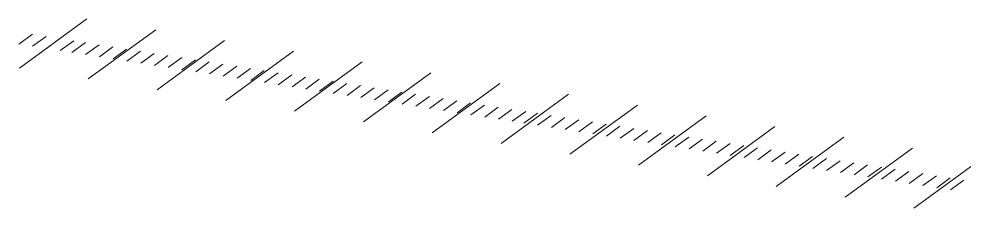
# Model space of a CAD drawing. Extents: x 2536931 to 2538613, y 7112513 to 7131087.
# Drawn here: x 2537655 to 2537894.9, y 7115537 to 7115585 of the extents above; entities that cross this region are included whole.
import ezdxf

# ---------------------------------------------------------------- set-up
doc = ezdxf.new("R2010")
doc.units = 0
doc.header["$MEASUREMENT"] = 0
doc.layers.add('C-WATR-UGND-ABANDON-100', color=7, linetype='Continuous', lineweight=13)
doc.layers.add('C-WATR-UGND-ABANDON-20', color=7, linetype='Continuous', lineweight=13)

msp = doc.modelspace()

# ---------------------------------------------------------------- linework, layer by layer
at = {"layer": 'C-WATR-UGND-ABANDON-100'}
for p, q in [((2537655.11, 7115572.49), (2537672.25, 7115584.99)), ((2537672.57, 7115569.76), (2537689.71, 7115582.26)), ((2537690.04, 7115567.03), (2537707.18, 7115579.53)), ((2537707.51, 7115564.3), (2537724.64, 7115576.8)), ((2537724.97, 7115561.56), (2537742.11, 7115574.07)), ((2537742.44, 7115558.83), (2537759.57, 7115571.33)), ((2537759.9, 7115556.1), (2537777.04, 7115568.6)), ((2537777.37, 7115553.37), (2537794.5, 7115565.87)), ((2537794.83, 7115550.64), (2537811.97, 7115563.14)), ((2537812.3, 7115547.9), (2537829.43, 7115560.41)), ((2537829.76, 7115545.17), (2537846.9, 7115557.67)), ((2537847.23, 7115542.44), (2537864.37, 7115554.94)), ((2537864.69, 7115539.71), (2537881.83, 7115552.21)), ((2537882.16, 7115536.98), (2537899.3, 7115549.48))]:
    msp.add_line(p, q, dxfattribs=at)
at = {"layer": 'C-WATR-UGND-ABANDON-20', "linetype": 'Continuous'}
for p, q in [((2537654.98, 7115578.59), (2537658.41, 7115581.09)), ((2537658.47, 7115578.04), (2537661.9, 7115580.54)), ((2537661.96, 7115577.49), (2537665.39, 7115579.99)), ((2537665.46, 7115576.95), (2537668.88, 7115579.45)), ((2537668.42, 7115576.48), (2537671.85, 7115578.98)), ((2537671.91, 7115575.94), (2537675.34, 7115578.44)), ((2537675.41, 7115575.39), (2537678.83, 7115577.89)), ((2537678.9, 7115574.84), (2537682.33, 7115577.34)), ((2537682.39, 7115574.3), (2537685.82, 7115576.8)), ((2537685.89, 7115573.75), (2537689.31, 7115576.25)), ((2537689.38, 7115573.2), (2537692.81, 7115575.7)), ((2537692.87, 7115572.66), (2537696.3, 7115575.16)), ((2537696.37, 7115572.11), (2537699.79, 7115574.61)), ((2537699.86, 7115571.57), (2537703.29, 7115574.07)), ((2537703.35, 7115571.02), (2537706.78, 7115573.52)), ((2537706.84, 7115570.47), (2537710.27, 7115572.97)), ((2537710.34, 7115569.93), (2537713.77, 7115572.43)), ((2537713.83, 7115569.38), (2537717.26, 7115571.88)), ((2537717.32, 7115568.83), (2537720.75, 7115571.33)), ((2537720.82, 7115568.29), (2537724.24, 7115570.79)), ((2537724.31, 7115567.74), (2537727.74, 7115570.24)), ((2537727.8, 7115567.19), (2537731.23, 7115569.69)), ((2537731.3, 7115566.65), (2537734.72, 7115569.15)), ((2537734.79, 7115566.1), (2537738.22, 7115568.6)), ((2537738.28, 7115565.55), (2537741.71, 7115568.06)), ((2537741.78, 7115565.01), (2537745.2, 7115567.51)), ((2537745.27, 7115564.46), (2537748.7, 7115566.96)), ((2537748.76, 7115563.92), (2537752.19, 7115566.42)), ((2537752.25, 7115563.37), (2537755.68, 7115565.87)), ((2537755.75, 7115562.82), (2537759.18, 7115565.32)), ((2537759.24, 7115562.28), (2537762.67, 7115564.78)), ((2537762.73, 7115561.73), (2537766.16, 7115564.23)), ((2537766.23, 7115561.18), (2537769.65, 7115563.68)), ((2537769.72, 7115560.64), (2537773.15, 7115563.14)), ((2537773.21, 7115560.09), (2537776.64, 7115562.59)), ((2537776.71, 7115559.54), (2537780.13, 7115562.04)), ((2537780.2, 7115559), (2537783.63, 7115561.5)), ((2537783.16, 7115558.53), (2537786.59, 7115561.03)), ((2537786.66, 7115557.99), (2537790.08, 7115560.49)), ((2537790.15, 7115557.44), (2537793.58, 7115559.94)), ((2537793.64, 7115556.9), (2537797.07, 7115559.4)), ((2537797.14, 7115556.35), (2537800.56, 7115558.85)), ((2537800.63, 7115555.8), (2537804.06, 7115558.3)), ((2537804.12, 7115555.26), (2537807.55, 7115557.76)), ((2537807.61, 7115554.71), (2537811.04, 7115557.21)), ((2537811.11, 7115554.16), (2537814.54, 7115556.66)), ((2537814.6, 7115553.62), (2537818.03, 7115556.12)), ((2537818.09, 7115553.07), (2537821.52, 7115555.57)), ((2537821.59, 7115552.52), (2537825.01, 7115555.02)), ((2537825.08, 7115551.98), (2537828.51, 7115554.48)), ((2537828.57, 7115551.43), (2537832, 7115553.93)), ((2537832.07, 7115550.88), (2537835.49, 7115553.39)), ((2537835.56, 7115550.34), (2537838.99, 7115552.84)), ((2537839.05, 7115549.79), (2537842.48, 7115552.29)), ((2537842.55, 7115549.25), (2537845.97, 7115551.75)), ((2537846.04, 7115548.7), (2537849.47, 7115551.2)), ((2537849.53, 7115548.15), (2537852.96, 7115550.65)), ((2537853.02, 7115547.61), (2537856.45, 7115550.11)), ((2537856.52, 7115547.06), (2537859.95, 7115549.56)), ((2537860.01, 7115546.51), (2537863.44, 7115549.01)), ((2537863.5, 7115545.97), (2537866.93, 7115548.47)), ((2537867, 7115545.42), (2537870.42, 7115547.92)), ((2537870.49, 7115544.87), (2537873.92, 7115547.37)), ((2537873.98, 7115544.33), (2537877.41, 7115546.83)), ((2537877.48, 7115543.78), (2537880.9, 7115546.28)), ((2537880.97, 7115543.24), (2537884.4, 7115545.74)), ((2537884.46, 7115542.69), (2537887.89, 7115545.19)), ((2537887.96, 7115542.14), (2537891.38, 7115544.64)), ((2537891.45, 7115541.6), (2537894.88, 7115544.1))]:
    msp.add_line(p, q, dxfattribs=at)

doc.saveas('drawing.dxf')
